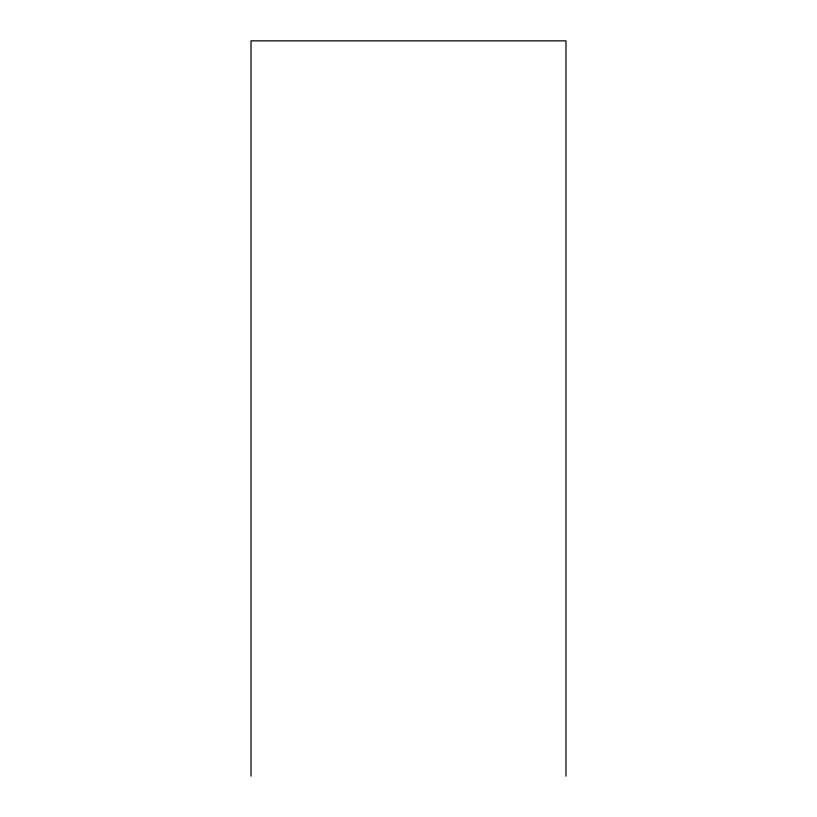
<?xml version="1.0" encoding="UTF-8"?>
<svg xmlns="http://www.w3.org/2000/svg" width="817" height="817" viewBox="0 0 817 817"><rect width="100%" height="100%" fill="white"/><g stroke="black" fill="none" stroke-linecap="round" stroke-linejoin="round"><path stroke-width="1.23" d="M565.977 776.15L565.977 40.85L251.023 40.85L251.023 776.15"/></g></svg>
